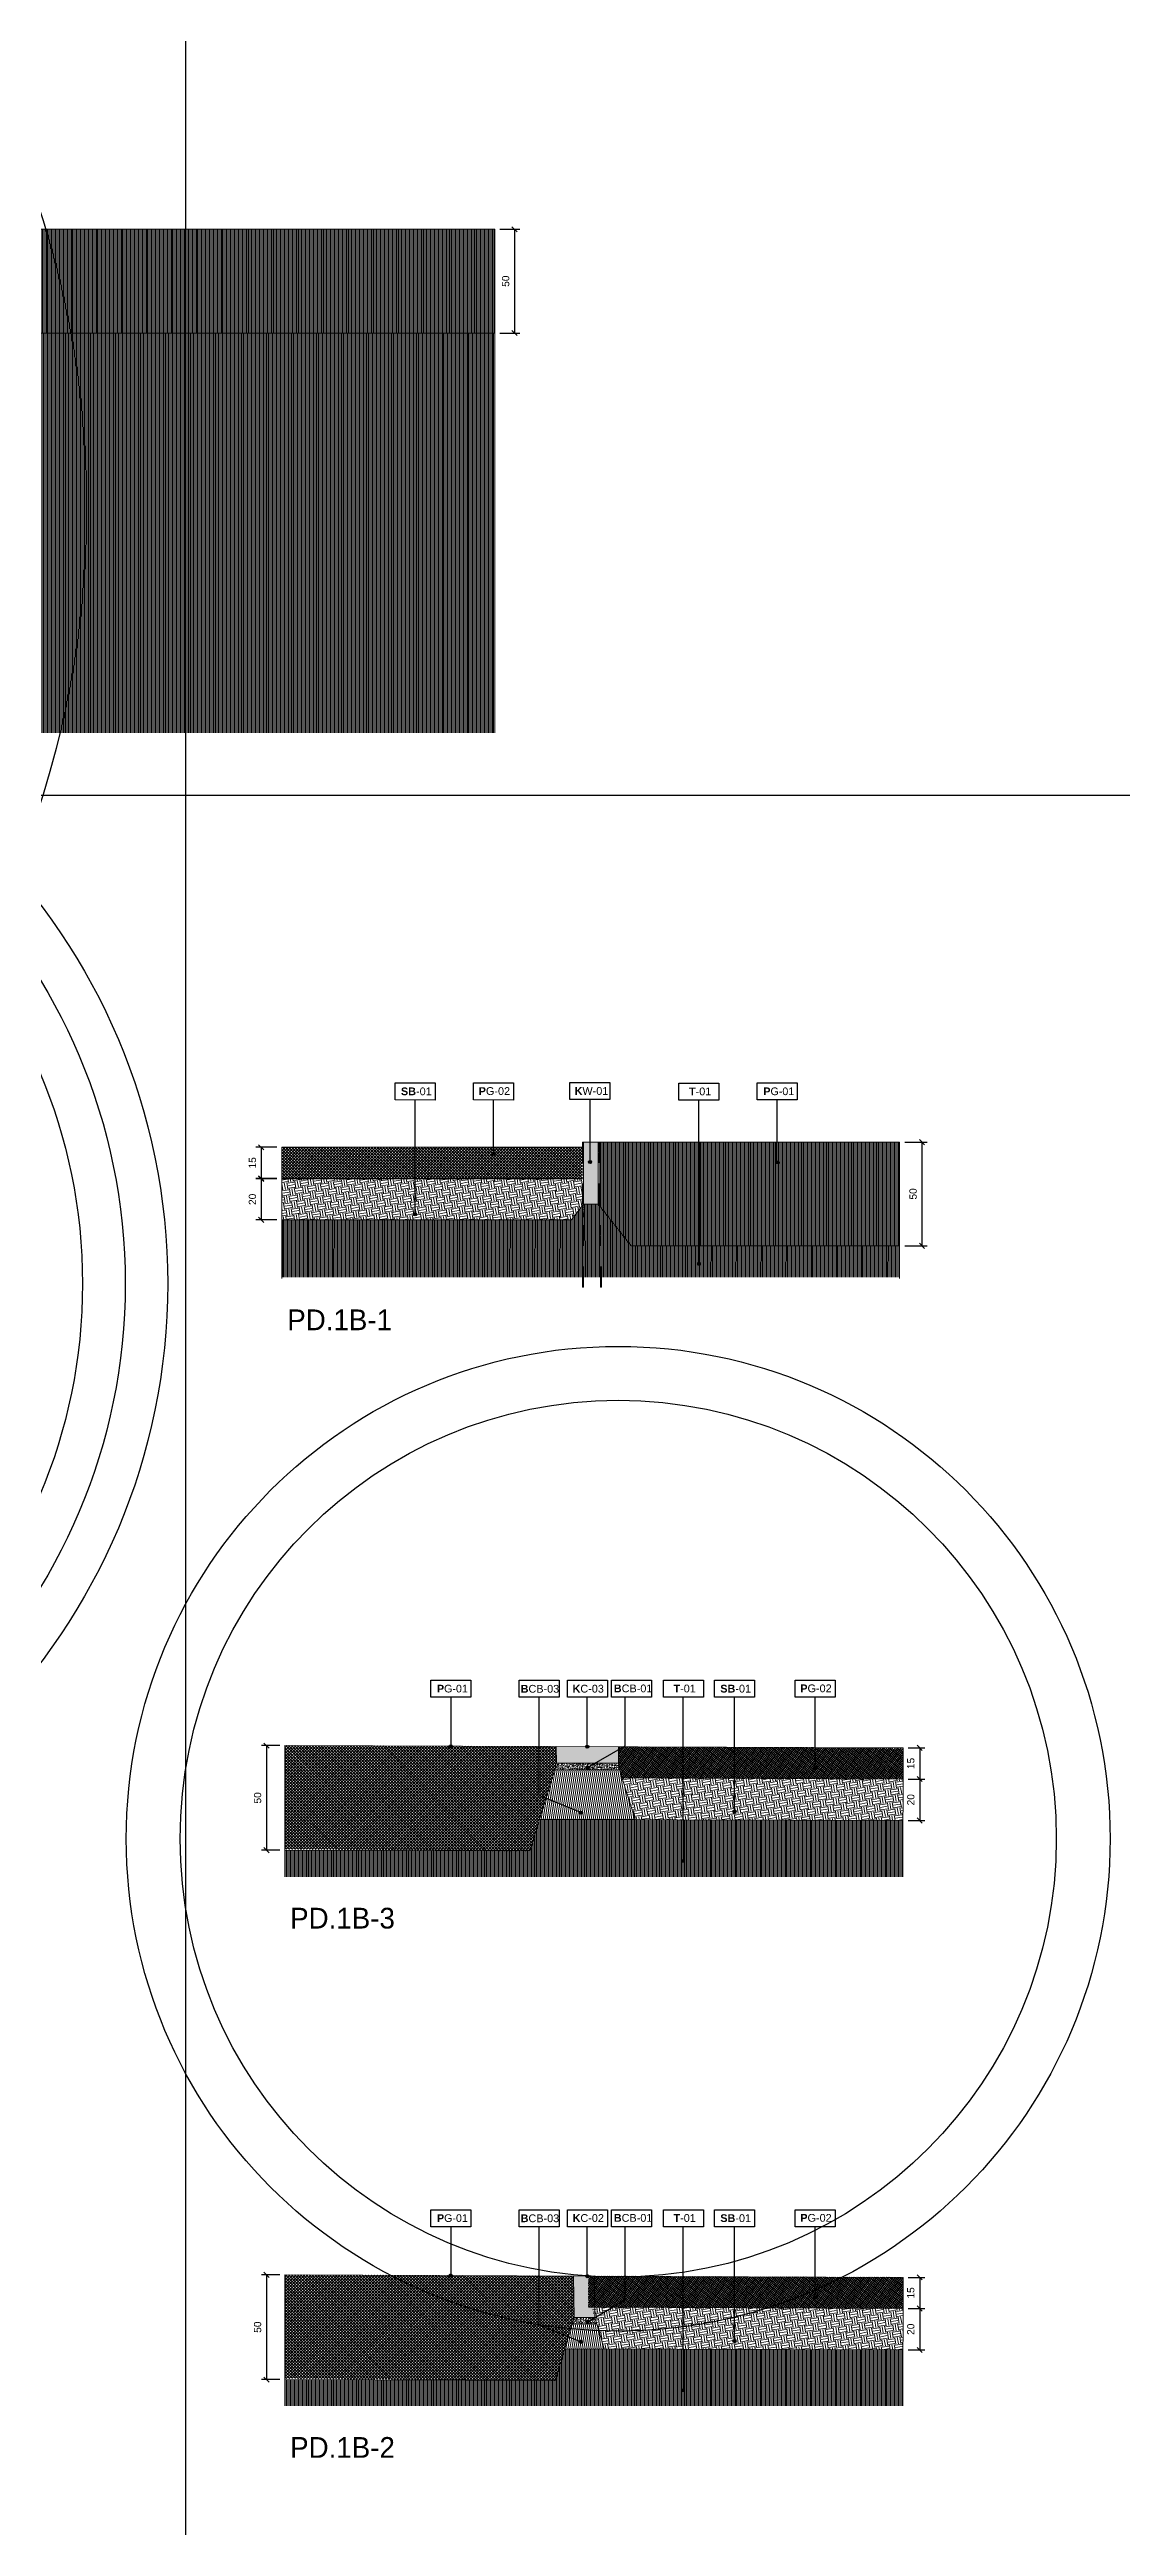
# Model space of a CAD drawing. Header units: metres. Extents: x -325 to 301, y -147 to 149.
# Drawn here: x 21.58 to 26.75, y 105.11 to 117.05 of the extents above; entities that cross this region are included whole.
import ezdxf

# ---------------------------------------------------------------- set-up
doc = ezdxf.new("R2010")
doc.units = ezdxf.units.M
doc.linetypes.add('DASH_1', pattern=[0.4, 0.1, -0.3])
doc.layers.get('Defpoints').update_dxf_attribs({"lineweight": 13})
for name, color, linetype, plot in [('-aux', 50, 'Continuous', False), ('-AUX-QAD', 5, 'Continuous', False), ('-AUX_MON', 3, 'Continuous', False), ('-AUX_RIM', 2, 'Continuous', False)]:
    doc.layers.add(name, color=color, linetype=linetype, plot=plot)
doc.layers.add('0-TX-1_25', color=7, linetype='Continuous', true_color=0x3f4f7f)
doc.layers.add('3-TR-paviment fort', color=7, linetype='Continuous', true_color=0xd1d1d1)
for name, color, linetype, lineweight, true_color in [('03-TR-Paviment_01_Compacted Ground', 7, 'Continuous', 5, 0xc5a967), ('03-TR-Paviment_02_Sealed Gravel', 7, 'Continuous', 5, 0xd4be8c), ('3-TR tot_u', 7, 'Continuous', 5, 0x787878)]:
    doc.layers.add(name, color=color, linetype=linetype, lineweight=lineweight, true_color=true_color)
for name, color, linetype, lineweight in [('1-CM', 7, 'Continuous', 0), ('2-L-secció', 1, 'Continuous', 0), ('3-TR Formigó', 252, 'Continuous', 0), ('3-TR Seleccionat', 44, 'Continuous', 0), ('3-TR Tot-u', 37, 'Continuous', 0)]:
    doc.layers.add(name, color=color, linetype=linetype, lineweight=lineweight)
for name, color, linetype in [('A-KEYPLAN_HATCH', 7, 'Continuous'), ('A_TEXT_2', 7, 'Continuous'), ('EIT_3 TR terra vegetal', 45, 'Continuous')]:
    doc.layers.add(name, color=color, linetype=linetype)
doc.styles.add('Arial_4', font='arial.ttf', dxfattribs={"height": 1.8})
doc.styles.get("Standard").update_dxf_attribs({"font": 'arial.ttf'})
doc.styles.add('x-llegenda materials$0$ENGRAVERS', font='TT0586M.TTF')
doc.dimstyles.new('ISO-25', dxfattribs={"dimtxt": 0.1, "dimasz": 0.1, "dimexe": 0.1, "dimexo": 0.1, "dimgap": 0.1, "dimtad": 1, "dimdec": 0, "dimlfac": 100, "dimzin": 9, "dimtxsty": 'Standard', "dimblk": 'OBLIQUE', "dimcen": 0.1, "dimadec": 0, "dimazin": 0, "dimtfac": 1, "dimtdec": 0, "dimtmove": 0, "dimatfit": 3, "dimldrblk": 'OBLIQUE', "dimfxl": 1, "dimarcsym": 0})

# ---------------------------------------------------------------- blocks, each defined once
blk = doc.blocks.new('hatch keyplan 2')
at = {"layer": 'A-KEYPLAN_HATCH'}
blk.add_lwpolyline([(0, 0.00548), (0.01287, 0.00548), (0.01287, 0), (0, 0)], close=True, dxfattribs=at)
blk = doc.blocks.new('hatch keyplan')
at = {"layer": 'A-KEYPLAN_HATCH'}
blk.add_blockref('hatch keyplan 2', (1.43058, 0.85215), dxfattribs=at)
blk = doc.blocks.new('SB-01')
at = {"layer": 'A-KEYPLAN_HATCH'}
blk.add_blockref('hatch keyplan', (-1.43058, -0.85215), dxfattribs=at)
at = {"layer": 'A_TEXT_2', "insert": (-0.0008, 0.00403), "char_height": 0.0025, "attachment_point": 1}
blk.add_mtext_dynamic_manual_height_columns('\\pi0.00271;{\\fArial|b1|i0|c0|p34;SB}-01', width=0.0145619, gutter_width=0.015, heights=[0], dxfattribs=at)
blk = doc.blocks.new('PG02')
at = {"layer": 'A-KEYPLAN_HATCH'}
blk.add_blockref('hatch keyplan', (-1.42958, -0.85215), dxfattribs=at)
at = {"layer": 'A_TEXT_2', "insert": (0.0002, 0.00412), "char_height": 0.0025, "attachment_point": 1}
blk.add_mtext_dynamic_manual_height_columns('\\pi0.00245,t0.01245;{\\fArial|b1|i0|c0|p34;P}G-02', width=0.0145619, gutter_width=0.015, heights=[0], dxfattribs=at)
blk = doc.blocks.new('PG01')
at = {"layer": 'A-KEYPLAN_HATCH'}
blk.add_blockref('hatch keyplan', (-1.42958, -0.85215), dxfattribs=at)
at = {"layer": 'A-KEYPLAN_HATCH', "insert": (0.00021, 0.00402), "char_height": 0.0024588, "attachment_point": 1, "line_spacing_factor": 0.938532, "style": 'Arial_4'}
blk.add_mtext_dynamic_manual_height_columns('\\pi0.00276;{\\fArial|b1|i0|c0|p34;P}G-01', width=0.0145619, gutter_width=0.015, heights=[0], dxfattribs=at)
blk = doc.blocks.new('T-01')
at = {"layer": 'A-KEYPLAN_HATCH'}
blk.add_blockref('hatch keyplan', (-1.43058, -0.85215), dxfattribs=at)
at = {"layer": 'A_TEXT_2', "insert": (-0.0008, 0.00408), "char_height": 0.0025, "attachment_point": 1}
blk.add_mtext_dynamic_manual_height_columns('\\pi0.00405;{\\fArial|b1|i0|c0|p34;T}-01', width=0.0145619, gutter_width=0.015, heights=[0], dxfattribs=at)
blk = doc.blocks.new('B-CB03')
at = {"layer": 'A-KEYPLAN_HATCH'}
blk.add_blockref('hatch keyplan', (-1.43058, -0.85215), dxfattribs=at)
at = {"layer": 'A_TEXT_2', "insert": (-0.0008, 0.00398), "char_height": 0.0025, "attachment_point": 1}
blk.add_mtext_dynamic_manual_height_columns('\\pi0.00128;{\\fArial|b1|i0|c0|p34;B}CB-03', width=0.0145619, gutter_width=0.015, heights=[0], dxfattribs=at)
blk = doc.blocks.new('_Oblique')
at = {"color": 0, "lineweight": -2}
blk.add_line((-0.5, -0.5), (0.5, 0.5), dxfattribs=at)
blk = doc.blocks.new('*D182')
at = {"layer": '0-TX-1_25', "color": 0, "lineweight": -2, "transparency": 16777216}
for p, q in [((23.75, 116.186), (23.846, 116.186)), ((23.821, 116.186), (23.821, 115.686)), ((23.75, 115.686), (23.846, 115.686))]:
    blk.add_line(p, q, dxfattribs=at)
at = {"layer": 'Defpoints', "color": 0, "transparency": 16777216}
for p in [(23.725, 116.186), (23.725, 115.686), (23.821, 115.686)]:
    blk.add_point(p, dxfattribs=at)
at = {"layer": '0-TX-1_25', "color": 0, "lineweight": -2, "transparency": 16777216, "xscale": 0.025, "yscale": 0.025, "zscale": 0.025}
for p, rotation in [((23.821, 116.186), 90), ((23.821, 115.686), 270)]:
    blk.add_blockref('_Oblique', p, dxfattribs=dict(at, rotation=rotation))
at = {"layer": '0-TX-1_25', "color": 0, "transparency": 16777216, "insert": (23.778, 115.936), "char_height": 0.035, "attachment_point": 5, "rotation": 90}
blk.add_mtext('50', dxfattribs=at)
blk = doc.blocks.new('POINT')
at = {"layer": '0-TX-1_25'}
h = blk.add_hatch(dxfattribs=at)
h.set_pattern_fill('ANGLE', color=256)
h.set_pattern_definition([(0, (-83.747, -12.726), (0, 6.985), [5.08, -1.905]), (90, (-83.747, -12.726), (-6.985, 4e-16), [5.08, -1.905])])
edge = h.paths.add_edge_path()
edge.add_arc((0, 0), 0.0075, 0, 360)
h = blk.add_hatch(color=256, dxfattribs=at)
h.dxf.hatch_style = 1
edge = h.paths.add_edge_path()
edge.add_arc((0, 0), 0.0075, 0, 360)
blk.add_circle((0, 0), 0.0075, dxfattribs=at)
blk = doc.blocks.new('B-CB01')
at = {"layer": 'A-KEYPLAN_HATCH'}
blk.add_blockref('hatch keyplan', (-1.43058, -0.85215), dxfattribs=at)
at = {"layer": 'A_TEXT_2', "insert": (-0.0008, 0.00411), "char_height": 0.0025, "attachment_point": 1}
blk.add_mtext_dynamic_manual_height_columns('\\pi0.00152;{\\fArial|b1|i0|c0|p34;B}CB-01', width=0.0145619, gutter_width=0.015, heights=[0], dxfattribs=at)
blk = doc.blocks.new('*D309')
at = {"layer": '0-TX-1_25', "color": 0, "lineweight": -2, "transparency": 16777216}
for p, q in [((25.721, 108.864), (25.801, 108.864)), ((25.776, 108.864), (25.776, 108.714)), ((25.72, 108.714), (25.801, 108.714))]:
    blk.add_line(p, q, dxfattribs=at)
at = {"layer": 'Defpoints', "color": 0, "transparency": 16777216}
for p in [(25.696, 108.864), (25.695, 108.714), (25.776, 108.714)]:
    blk.add_point(p, dxfattribs=at)
at = {"layer": '0-TX-1_25', "color": 0, "lineweight": -2, "transparency": 16777216, "xscale": 0.025, "yscale": 0.025, "zscale": 0.025}
for p, rotation in [((25.776, 108.864), 90), ((25.776, 108.714), 270)]:
    blk.add_blockref('_Oblique', p, dxfattribs=dict(at, rotation=rotation))
at = {"layer": '0-TX-1_25', "color": 0, "transparency": 16777216, "insert": (25.733, 108.789), "char_height": 0.035, "attachment_point": 5, "rotation": 90}
blk.add_mtext('15', dxfattribs=at)
blk = doc.blocks.new('*D310')
at = {"layer": '0-TX-1_25', "color": 0, "lineweight": -2, "transparency": 16777216}
for p, q in [((25.72, 108.714), (25.801, 108.714)), ((25.776, 108.714), (25.776, 108.514)), ((25.72, 108.514), (25.801, 108.514))]:
    blk.add_line(p, q, dxfattribs=at)
at = {"layer": 'Defpoints', "color": 0, "transparency": 16777216}
for p in [(25.695, 108.714), (25.695, 108.514), (25.776, 108.514)]:
    blk.add_point(p, dxfattribs=at)
at = {"layer": '0-TX-1_25', "color": 0, "lineweight": -2, "transparency": 16777216, "xscale": 0.025, "yscale": 0.025, "zscale": 0.025}
for p, rotation in [((25.776, 108.714), 90), ((25.776, 108.514), 270)]:
    blk.add_blockref('_Oblique', p, dxfattribs=dict(at, rotation=rotation))
at = {"layer": '0-TX-1_25', "color": 0, "transparency": 16777216, "insert": (25.733, 108.614), "char_height": 0.035, "attachment_point": 5, "rotation": 90}
blk.add_mtext('20', dxfattribs=at)
blk = doc.blocks.new('*D311')
at = {"layer": '0-TX-1_25', "color": 0, "lineweight": -2, "transparency": 16777216}
for p, q in [((22.688, 108.875), (22.599, 108.875)), ((22.624, 108.875), (22.624, 108.371)), ((22.688, 108.371), (22.599, 108.371))]:
    blk.add_line(p, q, dxfattribs=at)
at = {"layer": 'Defpoints', "color": 0, "transparency": 16777216}
for p in [(22.713, 108.875), (22.624, 108.371), (22.713, 108.371)]:
    blk.add_point(p, dxfattribs=at)
at = {"layer": '0-TX-1_25', "color": 0, "lineweight": -2, "transparency": 16777216, "xscale": 0.025, "yscale": 0.025, "zscale": 0.025}
for p, rotation in [((22.624, 108.875), 90), ((22.624, 108.371), 270)]:
    blk.add_blockref('_Oblique', p, dxfattribs=dict(at, rotation=rotation))
at = {"layer": '0-TX-1_25', "color": 0, "transparency": 16777216, "insert": (22.581, 108.623), "char_height": 0.035, "attachment_point": 5, "rotation": 90}
blk.add_mtext('50', dxfattribs=at)
blk = doc.blocks.new('K01C')
at = {"layer": 'A-KEYPLAN_HATCH'}
blk.add_blockref('hatch keyplan', (-1.43058, -0.85215), dxfattribs=at)
at = {"layer": 'A_TEXT_2', "insert": (-0.0008, 0.00402), "char_height": 0.0025, "attachment_point": 1}
blk.add_mtext_dynamic_manual_height_columns('\\pi0.0023;{\\fArial|b1|i0|c0|p34;K}W-01', width=0.0145619, gutter_width=0.015, heights=[0], dxfattribs=at)
blk = doc.blocks.new('*D1616')
at = {"layer": '0-TX-1_25', "color": 0, "lineweight": -2, "transparency": 16777216}
for p, q in [((25.721, 106.311), (25.801, 106.311)), ((25.776, 106.311), (25.776, 106.161)), ((25.72, 106.161), (25.801, 106.161))]:
    blk.add_line(p, q, dxfattribs=at)
at = {"layer": 'Defpoints', "color": 0, "transparency": 16777216}
for p in [(25.696, 106.311), (25.695, 106.161), (25.776, 106.161)]:
    blk.add_point(p, dxfattribs=at)
at = {"layer": '0-TX-1_25', "color": 0, "lineweight": -2, "transparency": 16777216, "xscale": 0.025, "yscale": 0.025, "zscale": 0.025}
for p, rotation in [((25.776, 106.311), 90), ((25.776, 106.161), 270)]:
    blk.add_blockref('_Oblique', p, dxfattribs=dict(at, rotation=rotation))
at = {"layer": '0-TX-1_25', "color": 0, "transparency": 16777216, "insert": (25.733, 106.236), "char_height": 0.035, "attachment_point": 5, "rotation": 90}
blk.add_mtext('15', dxfattribs=at)
blk = doc.blocks.new('*D1617')
at = {"layer": '0-TX-1_25', "color": 0, "lineweight": -2, "transparency": 16777216}
for p, q in [((25.72, 106.161), (25.801, 106.161)), ((25.776, 106.161), (25.776, 105.961)), ((25.72, 105.961), (25.801, 105.961))]:
    blk.add_line(p, q, dxfattribs=at)
at = {"layer": 'Defpoints', "color": 0, "transparency": 16777216}
for p in [(25.695, 106.161), (25.695, 105.961), (25.776, 105.961)]:
    blk.add_point(p, dxfattribs=at)
at = {"layer": '0-TX-1_25', "color": 0, "lineweight": -2, "transparency": 16777216, "xscale": 0.025, "yscale": 0.025, "zscale": 0.025}
for p, rotation in [((25.776, 106.161), 90), ((25.776, 105.961), 270)]:
    blk.add_blockref('_Oblique', p, dxfattribs=dict(at, rotation=rotation))
at = {"layer": '0-TX-1_25', "color": 0, "transparency": 16777216, "insert": (25.733, 106.061), "char_height": 0.035, "attachment_point": 5, "rotation": 90}
blk.add_mtext('20', dxfattribs=at)
blk = doc.blocks.new('*D1618')
at = {"layer": '0-TX-1_25', "color": 0, "lineweight": -2, "transparency": 16777216}
for p, q in [((22.688, 106.323), (22.599, 106.323)), ((22.624, 106.323), (22.624, 105.818)), ((22.688, 105.818), (22.599, 105.818))]:
    blk.add_line(p, q, dxfattribs=at)
at = {"layer": 'Defpoints', "color": 0, "transparency": 16777216}
for p in [(22.713, 106.323), (22.624, 105.818), (22.713, 105.818)]:
    blk.add_point(p, dxfattribs=at)
at = {"layer": '0-TX-1_25', "color": 0, "lineweight": -2, "transparency": 16777216, "xscale": 0.025, "yscale": 0.025, "zscale": 0.025}
for p, rotation in [((22.624, 106.323), 90), ((22.624, 105.818), 270)]:
    blk.add_blockref('_Oblique', p, dxfattribs=dict(at, rotation=rotation))
at = {"layer": '0-TX-1_25', "color": 0, "transparency": 16777216, "insert": (22.581, 106.071), "char_height": 0.035, "attachment_point": 5, "rotation": 90}
blk.add_mtext('50', dxfattribs=at)
blk = doc.blocks.new('K02')
at = {"layer": 'A-KEYPLAN_HATCH'}
blk.add_blockref('hatch keyplan', (-1.43058, -0.85215), dxfattribs=at)
at = {"layer": 'A_TEXT_2', "insert": (-0.0008, 0.00402), "char_height": 0.0025, "attachment_point": 1}
blk.add_mtext_dynamic_manual_height_columns('\\pi0.00244;{\\fArial|b1|i0|c0|p34;K}C-03', width=0.0145619, gutter_width=0.015, heights=[0], dxfattribs=at)
blk = doc.blocks.new('*D2840')
at = {"layer": '0-TX-1_25', "color": 0, "lineweight": -2, "transparency": 16777216}
for p, q in [((22.673, 111.76), (22.573, 111.76)), ((22.598, 111.76), (22.598, 111.61)), ((22.673, 111.61), (22.573, 111.61))]:
    blk.add_line(p, q, dxfattribs=at)
at = {"layer": 'Defpoints', "color": 0, "transparency": 16777216}
for p in [(22.698, 111.76), (22.598, 111.61), (22.698, 111.61)]:
    blk.add_point(p, dxfattribs=at)
at = {"layer": '0-TX-1_25', "color": 0, "lineweight": -2, "transparency": 16777216, "xscale": 0.025, "yscale": 0.025, "zscale": 0.025}
for p, rotation in [((22.598, 111.76), 90), ((22.598, 111.61), 270)]:
    blk.add_blockref('_Oblique', p, dxfattribs=dict(at, rotation=rotation))
at = {"layer": '0-TX-1_25', "color": 0, "transparency": 16777216, "insert": (22.556, 111.685), "char_height": 0.035, "attachment_point": 5, "rotation": 90}
blk.add_mtext('15', dxfattribs=at)
blk = doc.blocks.new('*D2841')
at = {"layer": '0-TX-1_25', "color": 0, "lineweight": -2, "transparency": 16777216}
for p, q in [((22.673, 111.608), (22.573, 111.608)), ((22.598, 111.608), (22.598, 111.41)), ((22.673, 111.41), (22.573, 111.41))]:
    blk.add_line(p, q, dxfattribs=at)
at = {"layer": 'Defpoints', "color": 0, "transparency": 16777216}
for p in [(22.698, 111.608), (22.598, 111.41), (22.698, 111.41)]:
    blk.add_point(p, dxfattribs=at)
at = {"layer": '0-TX-1_25', "color": 0, "lineweight": -2, "transparency": 16777216, "xscale": 0.025, "yscale": 0.025, "zscale": 0.025}
for p, rotation in [((22.598, 111.608), 90), ((22.598, 111.41), 270)]:
    blk.add_blockref('_Oblique', p, dxfattribs=dict(at, rotation=rotation))
at = {"layer": '0-TX-1_25', "color": 0, "transparency": 16777216, "insert": (22.556, 111.509), "char_height": 0.035, "attachment_point": 5, "rotation": 90}
blk.add_mtext('20', dxfattribs=at)
blk = doc.blocks.new('*D2842')
at = {"layer": '0-TX-1_25', "color": 0, "lineweight": -2, "transparency": 16777216}
for p, q in [((25.704, 111.785), (25.812, 111.785)), ((25.787, 111.785), (25.787, 111.285)), ((25.704, 111.285), (25.812, 111.285))]:
    blk.add_line(p, q, dxfattribs=at)
at = {"layer": 'Defpoints', "color": 0, "transparency": 16777216}
for p in [(25.679, 111.785), (25.679, 111.285), (25.787, 111.285)]:
    blk.add_point(p, dxfattribs=at)
at = {"layer": '0-TX-1_25', "color": 0, "lineweight": -2, "transparency": 16777216, "xscale": 0.025, "yscale": 0.025, "zscale": 0.025}
for p, rotation in [((25.787, 111.785), 90), ((25.787, 111.285), 270)]:
    blk.add_blockref('_Oblique', p, dxfattribs=dict(at, rotation=rotation))
at = {"layer": '0-TX-1_25', "color": 0, "transparency": 16777216, "insert": (25.744, 111.535), "char_height": 0.035, "attachment_point": 5, "rotation": 90}
blk.add_mtext('50', dxfattribs=at)

msp = doc.modelspace()

# ---------------------------------------------------------------- hatches: boundary and pattern name
at = {"layer": '03-TR-Paviment_01_Compacted Ground'}
h = msp.add_hatch(dxfattribs=at)
h.set_pattern_fill('ANSI31', color=256, scale=0.002, angle=225, style=0)
h.set_pattern_definition([(270, (-180.2987154, 64.0278784), (0.00635, -2e-18), [])])
h.paths.add_polyline_path([(19.799, 116.186), (23.725, 116.186), (23.725, 115.686), (18.907, 115.686), (18.825, 115.986), (18.825, 116.186)])
h = msp.add_hatch(dxfattribs=at)
h.set_pattern_fill('ANSI31', color=256, scale=0.002, angle=225)
h.set_pattern_definition([(270, (0, 2.519428), (0.00635, -9e-19), [])])
h.paths.add_polyline_path([(24.224, 111.485), (24.384, 111.285), (25.679, 111.285), (25.679, 111.785), (25.363, 111.785), (24.694, 111.785), (24.229, 111.785)])
at = {"layer": '03-TR-Paviment_02_Sealed Gravel'}
h = msp.add_hatch(dxfattribs=at)
h.set_pattern_fill('_USER', color=256, scale=0.008, angle=234.1752, style=0, double=1, pattern_type=0)
h.set_pattern_definition([(234.17524389634, (419506.654953, 4594392.769917), (0.006486487979183, -0.004682464489553), []), (324.17524389634, (419506.654953, 4594392.769917), (0.004682464489553, 0.006486487979183), [])])
h.paths.add_polyline_path([(25.695, 108.714), (25.696, 108.863), (24.322, 108.869), (24.322, 108.789), (24.34, 108.719)])
h = msp.add_hatch(dxfattribs=at)
h.set_pattern_fill('_USER', color=256, scale=0.008, angle=234.1752, style=0, double=1, pattern_type=0)
h.set_pattern_definition([(234.17524389634, (419506.654953, 4594390.217579), (0.006486487979183, -0.004682464489553), []), (324.17524389634, (419506.654953, 4594390.217579), (0.004682464489553, 0.006486487979183), [])])
edge = h.paths.add_edge_path()
edge.add_line((25.695, 106.161), (25.696, 106.311))
edge.add_line((25.696, 106.311), (24.178, 106.317))
edge.add_arc((27.178, 106.306), 3, 179.7823, 180)
edge.add_arc((21.141, 106.236), 3.037, -1.2971, 1.3161, ccw=False)
edge.add_line((24.178, 106.167), (25.695, 106.161))
at = {"layer": '3-TR Formigó'}
h = msp.add_hatch(dxfattribs=at)
h.set_pattern_fill('ANSI31', color=256, scale=0.003, angle=234.1752, style=0)
h.set_pattern_definition([(279.17524, (27.106558, 108.469728), (0.00940313, 0.001518806), [])])
h.paths.add_polyline_path([(24.328, 108.758), (24.015, 108.758), (23.942, 108.519), (24.403, 108.518)])
h = msp.add_hatch(dxfattribs=at)
h.set_pattern_fill('ANSI31', color=256, scale=0.003, angle=234.1752, style=0)
h.set_pattern_definition([(279.1752, (23.243402, 105.91731), (0.00940313, 0.001518805), [])])
h.paths.add_polyline_path([(24.063, 105.967), (24.253, 105.966), (24.217, 106.087), (24.099, 106.087)])
at = {"layer": '3-TR Seleccionat'}
h = msp.add_hatch(dxfattribs=at)
h.set_pattern_fill('ANSI31', color=256, scale=0.002, angle=45, style=0)
h.set_pattern_definition([(90, (1.196562, 26.758981), (-0.00635, 0), [])])
h.paths.add_polyline_path([(12.725, 113.759), (12.725, 114.032), (15.411, 114.032), (15.507, 114.386), (18.545, 115.325), (18.643, 115.685), (23.726, 115.686), (23.724, 113.759)])
h = msp.add_hatch(dxfattribs=at)
h.set_pattern_fill('ANSI31', color=256, scale=0.002, angle=225, style=0)
h.set_pattern_definition([(270, (441100.444023, -650725.28095), (-0.00635, -2e-18), [])])
h.paths.add_polyline_path([(24.384, 111.285), (24.224, 111.485), (24.154, 111.485), (24.095, 111.41), (22.698, 111.41), (22.698, 111.133), (25.679, 111.133), (25.679, 111.285)])
h = msp.add_hatch(dxfattribs=at)
h.set_pattern_fill('ANSI31', color=256, scale=0.002, angle=225, style=0)
h.set_pattern_definition([(270, (-1.593222, -1.45), (0.00635, -9e-19), [])])
h.paths.add_polyline_path([(22.71, 108.243), (25.694, 108.243), (25.695, 108.514), (23.942, 108.519), (23.897, 108.367), (22.71, 108.371)])
h = msp.add_hatch(dxfattribs=at)
h.set_pattern_fill('ANSI31', color=256, scale=0.002, angle=225, style=0)
h.set_pattern_definition([(270, (-1.593222, -4.002338), (0.00635, -9e-19), [])])
h.paths.add_polyline_path([(22.71, 105.691), (25.694, 105.691), (25.695, 105.961), (24.063, 105.967), (24.018, 105.814), (22.71, 105.818)])
at = {"layer": '3-TR Tot-u'}
h = msp.add_hatch(dxfattribs=at)
h.set_pattern_fill('EARTH', color=256, scale=0.005, angle=-80.48559, style=0)
h.paths.add_polyline_path([(24.095, 111.41), (24.149, 111.479), (24.149, 111.41), (24.154, 111.41), (24.154, 111.585), (24.149, 111.585), (24.149, 111.61), (22.698, 111.61), (22.698, 111.41)])
h = msp.add_hatch(dxfattribs=at)
h.set_pattern_fill('EARTH', color=256, scale=0.005, angle=-80.82476, style=0)
h.paths.add_polyline_path([(24.403, 108.518), (25.695, 108.514), (25.695, 108.714), (24.34, 108.719)])
h = msp.add_hatch(dxfattribs=at)
h.set_pattern_fill('EARTH', color=256, scale=0.005, angle=-80.8248, style=0)
h.set_pattern_definition([(279.175244, (0, -2.552338), (0.036406452, -0.0262810815), [0.03175, -0.03175]), (279.175244, (0.011754, -2.55044), (0.036406452, -0.0262810815), [0.03175, -0.03175]), (279.175244, (0.023508, -2.54854), (0.036406452, -0.0262810815), [0.03175, -0.03175]), (9.175244, (0.02806, -2.551826), (0.0262810815, 0.036406452), [0.03175, -0.03175]), (9.175244, (0.029957, -2.56358), (0.0262810815, 0.036406452), [0.03175, -0.03175]), (9.175244, (0.031856, -2.575334), (0.0262810815, 0.036406452), [0.03175, -0.03175])])
h.paths.add_polyline_path([(24.193, 106.167), (24.253, 105.966), (25.695, 105.961), (25.695, 106.161)])
at = {"layer": '3-TR tot_u'}
h = msp.add_hatch(dxfattribs=at)
h.set_pattern_fill('AR-CONC', color=256, scale=9e-05, angle=90.2664)
h.set_pattern_definition([(140.266414, (-59.416255, 85.963148), (0.0013582613, 0.0164031132), [0.0017145, -0.0188595]), (85.266414, (-59.416255, 85.963148), (-0.0171801815, -0.0032518273), [0.0013716, -0.0150876526]), (190.71786, (-59.416142, 85.964515), (-0.0158219194, 0.0131512858), [0.0014571008, -0.016028122]), (136.450614, (-59.420827, 85.963127), (0.003670327, 0.024414444), [0.00257175, -0.02828925]), (186.901972, (-59.420521, 85.96516), (-0.0223674596, 0.021262598), [0.002185652, -0.024042205]), (81.450565, (-59.420827, 85.963127), (-0.0223674596, 0.021262598), [0.002057397, -0.022631376]), (111.266414, (-59.419695, 85.965418), (0.0091403206, 0.0136879438), [0.0017145, -0.0188595]), (56.266414, (-59.419695, 85.965418), (-0.0166026007, 0.0054850432), [0.0013716, -0.0150876]), (161.71786, (-59.418933, 85.966559), (-0.0074622802, 0.019172987), [0.0014571008, -0.0160280944]), (127.766414, (-59.416255, 85.963148), (-0.00761116375, 0.0002425866), [0, -0.01490472, 0, -0.0153162, 0, -0.01514475]), (97.766414, (-59.416255, 85.963148), (-0.009044117, 0.0059717809), [0, -0.00873252, 0, -0.01456182, 0, -0.00577215]), (57.766414, (-59.4162315, 85.95805), (0.0004588393, 0.012205419), [0, -0.005715, 0, -0.0178308, 0, -0.0236601]), (47.766414, (-59.416221, 85.955764), (-0.0023503487, 0.0133208417), [0, -0.0074295, 0, -0.01184148, 0, -0.0168021])])
h.paths.add_polyline_path([(24.328, 108.758), (24.322, 108.79), (24.022, 108.79), (24.015, 108.758)])
h = msp.add_hatch(dxfattribs=at)
h.set_pattern_fill('AR-CONC', color=256, scale=9e-05, angle=90.2664)
h.set_pattern_definition([(140.266414, (-59.326043, 83.291925), (0.0013582613, 0.0164031132), [0.0017145, -0.0188595]), (85.266414, (-59.326043, 83.291925), (-0.0171801815, -0.0032518273), [0.0013716, -0.0150876526]), (190.71786, (-59.32593, 83.293291), (-0.0158219194, 0.0131512858), [0.0014571008, -0.016028122]), (136.450614, (-59.330615, 83.291903), (0.003670327, 0.024414444), [0.00257175, -0.02828925]), (186.901972, (-59.33031, 83.293938), (-0.0223674596, 0.021262598), [0.002185652, -0.024042205]), (81.450565, (-59.330615, 83.291903), (-0.0223674596, 0.021262598), [0.002057397, -0.022631376]), (111.266414, (-59.329482, 83.294195), (0.0091403206, 0.0136879438), [0.0017145, -0.0188595]), (56.266414, (-59.329482, 83.294195), (-0.0166026007, 0.0054850432), [0.0013716, -0.0150876]), (161.71786, (-59.32872, 83.295335), (-0.0074622802, 0.019172987), [0.0014571008, -0.0160280944]), (127.766414, (-59.326043, 83.2919245), (-0.00761116375, 0.0002425866), [0, -0.01490472, 0, -0.0153162, 0, -0.01514475]), (97.766414, (-59.326043, 83.2919245), (-0.009044117, 0.0059717809), [0, -0.00873252, 0, -0.01456182, 0, -0.00577215]), (57.766414, (-59.326019, 83.286827), (0.0004588393, 0.012205419), [0, -0.005715, 0, -0.0178308, 0, -0.0236601]), (47.766414, (-59.326008, 83.284541), (-0.0023503487, 0.0133208417), [0, -0.0074295, 0, -0.01184148, 0, -0.0168021])])
h.paths.add_polyline_path([(24.217, 106.087), (24.208, 106.118), (24.105, 106.117), (24.099, 106.087)])
at = {"layer": '3-TR-paviment fort'}
for points in [[(24.224, 111.785), (24.154, 111.785), (24.154, 111.485), (24.224, 111.485)], [(24.022, 108.87), (24.322, 108.869), (24.322, 108.789), (24.023, 108.79)], [(24.105, 106.317), (24.205, 106.318), (24.208, 106.118), (24.108, 106.117)]]:
    msp.add_hatch(color=256, dxfattribs=at).paths.add_polyline_path(points)
at = {"layer": 'EIT_3 TR terra vegetal'}
h = msp.add_hatch(dxfattribs=at)
h.set_pattern_fill('_USER', color=256, scale=0.01, angle=45.3392, style=0, double=1, pattern_type=0)
h.set_pattern_definition([(45.339164, (0, 0), (-0.0071128011, 0.00702908675), []), (135.339164, (0, 0), (-0.00702908675, -0.0071128011), [])])
h.paths.add_polyline_path([(22.698, 111.76), (24.149, 111.76), (24.149, 111.61), (22.698, 111.61)])
h = msp.add_hatch(dxfattribs=at)
h.set_pattern_fill('_USER', color=256, scale=0.01, angle=109.3633, style=0, double=1, pattern_type=0)
h.set_pattern_definition([(44.920808, (88.54632, 109.848009), (-0.0070612877, 0.0070808344), []), (134.920808, (88.54632, 109.848009), (-0.0070808344, -0.0070612877), [])])
h.paths.add_polyline_path([(23.897, 108.367), (23.942, 108.519), (24.022, 108.79), (24.022, 108.87), (22.713, 108.875), (22.713, 108.375)])
h = msp.add_hatch(dxfattribs=at)
h.set_pattern_fill('_USER', color=256, scale=0.01, angle=109.3633, style=0, double=1, pattern_type=0)
h.set_pattern_definition([(44.920808, (88.54632, 107.295671), (-0.0070612877, 0.0070808344), []), (134.920808, (88.54632, 107.295671), (-0.0070808344, -0.0070612877), [])])
h.paths.add_polyline_path([(24.017, 105.814), (24.108, 106.117), (24.105, 106.317), (22.713, 106.323), (22.713, 105.823)])

# ---------------------------------------------------------------- linework, layer by layer
at = {"layer": '-aux'}
for points in [[(22.234, 3.457), (22.234, 133.457)], [(12.234, 113.457), (142.234, 113.457)]]:
    msp.add_lwpolyline(points, dxfattribs=at)
at = {"layer": '-AUX-QAD'}
for centre, radius in [((19.12, 111.102), 3.027), ((19.12, 111.102), 2.822), ((24.321, 108.426), 2.374), ((24.321, 108.426), 2.114)]:
    msp.add_circle(centre, radius, dxfattribs=at)
at = {"layer": '-AUX_MON'}
msp.add_circle((19.12, 111.102), 2.616, dxfattribs=at)
at = {"layer": '-AUX_RIM'}
msp.add_circle((17.103, 114.845), 4.652, dxfattribs=at)
msp.add_circle((17.103, 114.845), 4.652, dxfattribs=at)
msp.add_line((22.698, 111.61), (24.149, 111.61))
at = {"layer": '0-TX-1_25'}
for points in [[(23.341, 111.437), (23.341, 111.988)], [(23.72, 111.729), (23.72, 111.988)], [(24.185, 111.689), (24.185, 111.99)], [(24.71, 111.198), (24.71, 111.987)], [(25.088, 111.687), (25.088, 111.988)], [(23.514, 109.108), (23.513, 108.872)], [(24.141, 108.552), (23.939, 108.634), (23.939, 109.108)], [(24.172, 108.87), (24.172, 109.108)], [(24.173, 108.769), (24.354, 108.874), (24.354, 109.108)], [(24.635, 108.319), (24.635, 109.108)], [(24.882, 108.557), (24.882, 109.108)], [(25.272, 108.768), (25.272, 109.108)], [(23.514, 106.555), (23.513, 106.32)], [(24.141, 106), (23.939, 106.081), (23.939, 106.555)], [(24.172, 106.317), (24.172, 106.555)], [(24.173, 106.096), (24.354, 106.202), (24.354, 106.555)], [(24.635, 105.766), (24.635, 106.555)], [(24.882, 106.005), (24.882, 106.555)], [(25.272, 106.216), (25.272, 106.555)]]:
    msp.add_lwpolyline(points, dxfattribs=at)
at = {"layer": '1-CM'}
for p, q in [((23.725, 116.186, 0), (18.729, 116.186, 0)), ((23.725, 115.686, 0), (18.643, 115.686, 0)), ((24.095, 111.41), (22.698, 111.41)), ((24.384, 111.285), (25.679, 111.285))]:
    msp.add_line(p, q, dxfattribs=at)
at = {"layer": '1-CM', "linetype": 'DASH_1', "ltscale": 0.025}
for points in [[(24.154, 111.785), (24.149, 111.785), (24.149, 111.085), (24.154, 111.085), (24.154, 111.785), (24.149, 111.785)], [(24.229, 111.785), (24.224, 111.785), (24.235, 111.085), (24.24, 111.085), (24.229, 111.785), (24.224, 111.785)]]:
    msp.add_lwpolyline(points, dxfattribs=at)
at = {"layer": '1-CM'}
for points in [[(24.154, 111.485), (24.224, 111.485), (24.224, 111.785), (24.154, 111.785)], [(24.322, 108.789), (24.023, 108.79), (24.022, 108.87), (24.322, 108.869)], [(24.328, 108.758), (24.015, 108.758), (23.942, 108.519), (24.403, 108.518)], [(24.328, 108.758), (24.322, 108.79), (24.022, 108.79), (24.015, 108.758)], [(24.208, 106.118), (24.108, 106.117), (24.105, 106.317), (24.205, 106.318)]]:
    msp.add_lwpolyline(points, close=True, dxfattribs=at)
for points in [[(24.154, 111.785), (24.154, 111.485), (24.224, 111.485), (24.224, 111.785)], [(24.229, 111.785), (24.694, 111.785), (25.363, 111.785), (25.679, 111.785)], [(24.149, 111.76), (22.698, 111.76)], [(24.154, 111.485), (24.095, 111.41)], [(24.224, 111.485), (24.384, 111.285)], [(25.696, 108.864), (22.713, 108.875)], [(24.023, 108.79), (24.322, 108.789)], [(24.34, 108.719), (25.695, 108.714)], [(25.695, 108.714), (24.34, 108.719)], [(23.942, 108.519), (23.897, 108.367)], [(25.695, 108.514), (24.063, 108.519)], [(23.897, 108.367), (22.71, 108.371)], [(25.696, 106.311), (22.713, 106.323)], [(24.063, 105.967), (24.108, 106.117), (24.208, 106.118), (24.253, 105.966)], [(24.217, 106.087), (24.099, 106.087)], [(24.178, 106.117), (24.108, 106.117)], [(24.178, 106.167), (25.695, 106.161)], [(25.695, 106.161), (24.178, 106.167)], [(24.063, 105.967), (24.018, 105.814)], [(25.695, 105.961), (24.063, 105.967)], [(24.018, 105.814), (22.71, 105.818)]]:
    msp.add_lwpolyline(points, dxfattribs=at)
at = {"layer": '2-L-secció'}
for p, q in [((23.725, 113.759), (23.725, 116.186)), ((25.679, 111.785), (25.679, 111.128)), ((22.698, 111.76), (22.698, 111.128)), ((22.713, 108.875), (22.713, 108.243)), ((25.696, 108.864), (25.694, 108.243)), ((22.713, 106.323), (22.713, 105.691)), ((25.696, 106.311), (25.694, 105.691))]:
    msp.add_line(p, q, dxfattribs=at)

# ---------------------------------------------------------------- block references
at = {"color": 244, "true_color": 0x991b1e, "xscale": 14.99999999999007, "yscale": 14.99999999999007, "zscale": 14.99999999999007}
for name, p in [('K01C', (24.088, 111.99)), ('K02', (24.076, 109.108))]:
    msp.add_blockref(name, p, dxfattribs=at)
at = {"layer": '0-TX-1_25', "xscale": 15, "yscale": 15, "zscale": 15, "rotation": 359.9589107450755}
for name, p in [('SB-01', (23.244, 111.988)), ('PG02', (23.608, 111.988)), ('T-01', (24.614, 111.987))]:
    msp.add_blockref(name, p, dxfattribs=at)
at = {"layer": '0-TX-1_25', "xscale": 15, "yscale": 15, "zscale": 15}
for name, p in [('PG01', (24.977, 111.988)), ('PG01', (23.402, 109.108)), ('B-CB03', (23.843, 109.108)), ('B-CB01', (24.289, 109.108)), ('T-01', (24.539, 109.108)), ('SB-01', (24.785, 109.108)), ('PG02', (25.16, 109.108)), ('PG01', (23.402, 106.555)), ('B-CB03', (23.843, 106.555)), ('B-CB01', (24.289, 106.555)), ('T-01', (24.539, 106.555)), ('SB-01', (24.785, 106.555)), ('PG02', (25.16, 106.555))]:
    msp.add_blockref(name, p, dxfattribs=at)
at = {"layer": '0-TX-1_25'}
for p in [(23.72, 111.729), (24.185, 111.689), (25.088, 111.687), (23.341, 111.437), (24.71, 111.198), (23.513, 108.872), (24.172, 108.87), (24.173, 108.769), (25.272, 108.768), (24.882, 108.557), (24.141, 108.552), (24.635, 108.319), (23.513, 106.32), (24.172, 106.317), (25.272, 106.216), (24.173, 106.096), (24.141, 106), (24.882, 106.005), (24.635, 105.766)]:
    msp.add_blockref('POINT', p, dxfattribs=at)
at = {"layer": 'A-KEYPLAN_HATCH', "xscale": 14.99999999999007, "yscale": 14.99999999999007, "zscale": 14.99999999999007}
msp.add_blockref('hatch keyplan', (2.617, 93.773), dxfattribs=at)

# ---------------------------------------------------------------- texts
at = {"layer": '-aux', "char_height": 0.1, "width": 19.2101, "attachment_point": 1, "style": 'x-llegenda materials$0$ENGRAVERS'}
for s, insert in [('PD.1B-1', (22.724, 110.978)), ('PD.1B-3', (22.738, 108.093)), ('PD.1B-2', (22.738, 105.541))]:
    msp.add_mtext(s, dxfattribs=dict(at, insert=insert))
at = {"layer": 'A_TEXT_2', "insert": (24.064, 106.616), "char_height": 0.0375, "attachment_point": 1}
msp.add_mtext_dynamic_manual_height_columns('\\pi0.03686;{\\fArial|b1|i0|c0|p34;K}C-02', width=0.21843, gutter_width=0.225, heights=[0], dxfattribs=at)

# ---------------------------------------------------------------- dimensions: what is measured, and where the dimension line sits
at = {"layer": '0-TX-1_25'}
for base, p1, p2, picture, middle in [((23.821, 115.686), (23.725, 116.186), (23.725, 115.686), '*D182', (23.778, 115.936)), ((25.787, 111.285), (25.679, 111.785), (25.679, 111.285), '*D2842', (25.744, 111.535)), ((22.598, 111.61), (22.698, 111.76), (22.698, 111.61), '*D2840', (22.556, 111.685)), ((22.598, 111.41), (22.698, 111.608), (22.698, 111.41), '*D2841', (22.556, 111.509)), ((22.624, 108.371), (22.713, 108.875), (22.713, 108.371), '*D311', (22.581, 108.623)), ((25.776, 108.714), (25.696, 108.864), (25.695, 108.714), '*D309', (25.733, 108.789)), ((25.776, 108.514), (25.695, 108.714), (25.695, 108.514), '*D310', (25.733, 108.614)), ((22.6236, 105.8184), (22.7126, 106.323), (22.7126, 105.8184), '*D1618', (22.5808, 106.0707)), ((25.776, 106.161), (25.696, 106.311), (25.695, 106.161), '*D1616', (25.733, 106.236)), ((25.776, 105.961), (25.695, 106.161), (25.695, 105.961), '*D1617', (25.733, 106.061))]:
    dim = msp.add_linear_dim(base=base, p1=p1, p2=p2, angle=90, dimstyle='ISO-25', override={"dimtxt": 0.035, "dimasz": 0.025, "dimexe": 0.025, "dimexo": 0.025, "dimgap": 0.025, "dimblk1": 'Oblique', "dimblk2": 'Oblique', "dimsah": 1, "dimfxl": 0.1, "dimfxlon": 1, "dimarcsym": 1}, dxfattribs=at)
    dim.commit()
    dim.dimension.update_dxf_attribs({"geometry": picture, "text_midpoint": middle})

doc.saveas('drawing.dxf')
